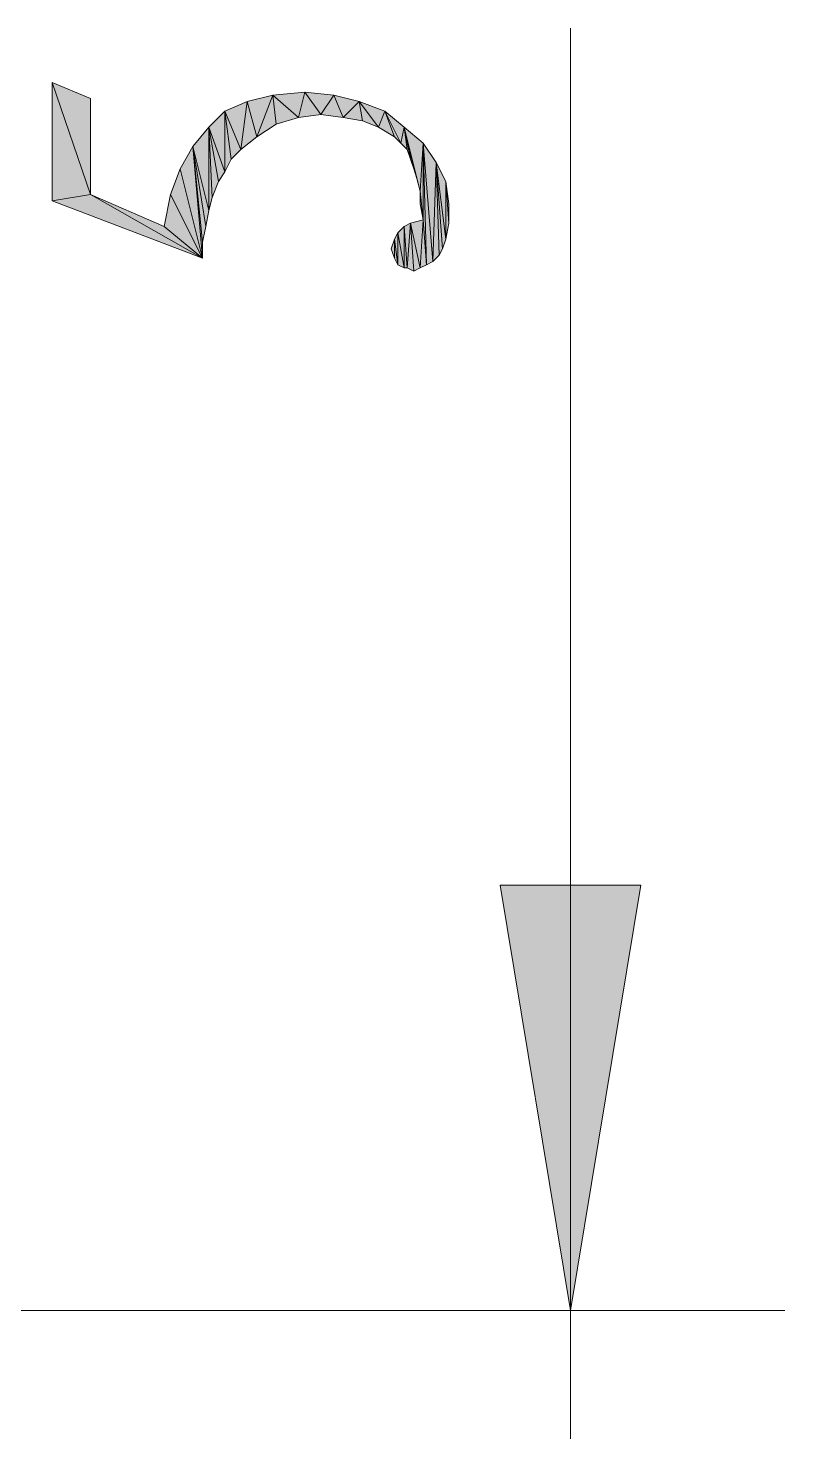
# Model space of a CAD drawing. Header units: inches. Extents: x 11 to 682, y 148 to 1119.
# Drawn here: x 338.97 to 353.16, y 848.22 to 874.56 of the extents above; entities that cross this region are included whole.
import ezdxf

# ---------------------------------------------------------------- set-up
doc = ezdxf.new("R2010")
doc.units = ezdxf.units.IN
doc.header["$MEASUREMENT"] = 0
doc.layers.add('图层 1', color=7, linetype='Continuous')

msp = doc.modelspace()

# ---------------------------------------------------------------- hatches: boundary and pattern name
at = {"layer": '图层 1', "true_color": 0xffffff}
for points in [[(340.14, 871.44), (339.42, 873.54), (340.14, 873.24)], [(339.42, 871.32), (339.42, 873.54), (340.14, 871.44)], [(343.26, 872.52), (343.08, 873.18), (343.56, 873.3)], [(343.56, 873.3), (343.62, 872.76), (343.26, 872.52)], [(344.04, 872.88), (343.56, 873.3), (344.16, 873.36)], [(344.04, 872.88), (343.62, 872.76), (343.56, 873.3)], [(344.16, 873.36), (344.46, 872.94), (344.04, 872.88)], [(344.46, 872.94), (344.16, 873.36), (344.7, 873.3)], [(344.7, 873.3), (344.88, 872.88), (344.46, 872.94)], [(344.88, 872.88), (344.7, 873.3), (345.18, 873.18)], [(342.66, 871.86), (342.36, 872.7), (342.66, 873)], [(342.96, 872.28), (342.66, 873), (343.08, 873.18)], [(342.66, 873), (342.78, 872.1), (342.66, 871.86)], [(342.96, 872.28), (342.78, 872.1), (342.66, 873)], [(343.08, 873.18), (343.26, 872.52), (342.96, 872.28)], [(345.18, 873.18), (345.24, 872.82), (344.88, 872.88)], [(345.54, 872.7), (345.24, 872.82), (345.18, 873.18)], [(345.54, 872.7), (345.18, 873.18), (345.66, 873)], [(345.66, 873), (345.84, 872.52), (345.54, 872.7)], [(345.96, 872.4), (345.84, 872.52), (345.66, 873)], [(345.96, 872.4), (345.66, 873), (346.02, 872.7)], [(342.36, 871.14), (342.06, 872.34), (342.36, 872.7)], [(342.36, 872.7), (342.42, 871.38), (342.36, 871.14)], [(342.54, 871.68), (342.42, 871.38), (342.36, 872.7)], [(342.66, 871.86), (342.54, 871.68), (342.36, 872.7)], [(346.02, 872.7), (346.08, 872.28), (345.96, 872.4)], [(346.14, 872.1), (346.08, 872.28), (346.02, 872.7)], [(346.2, 871.92), (346.14, 872.1), (346.02, 872.7)], [(346.26, 871.74), (346.2, 871.92), (346.02, 872.7)], [(346.32, 871.5), (346.26, 871.74), (346.02, 872.7)], [(346.32, 871.5), (346.02, 872.7), (346.38, 872.4)], [(346.38, 872.4), (346.38, 870.96), (346.32, 871.5)], [(346.38, 870.96), (346.38, 872.4), (346.44, 870.12)], [(346.56, 870.18), (346.44, 870.12), (346.38, 872.4)], [(346.56, 870.18), (346.38, 872.4), (346.62, 872.04)], [(341.82, 871.92), (342.06, 872.34), (342.24, 870.24)], [(342.24, 870.54), (342.24, 870.24), (342.06, 872.34)], [(342.3, 870.84), (342.24, 870.54), (342.06, 872.34)], [(342.36, 871.14), (342.3, 870.84), (342.06, 872.34)], [(341.64, 871.44), (341.82, 871.92), (342.24, 870.24)], [(346.62, 872.04), (346.68, 870.3), (346.56, 870.18)], [(346.74, 870.42), (346.68, 870.3), (346.62, 872.04)], [(346.8, 870.6), (346.74, 870.42), (346.62, 872.04)], [(346.8, 870.6), (346.62, 872.04), (346.8, 871.68)], [(346.8, 871.68), (346.86, 870.9), (346.8, 870.6)], [(346.86, 870.9), (346.8, 871.68), (346.86, 871.26)], [(340.14, 871.44), (342.24, 870.24), (339.42, 871.32)], [(340.14, 871.44), (341.52, 870.84), (342.24, 870.24)], [(341.52, 870.84), (341.64, 871.44), (342.24, 870.24)], [(346.32, 871.5), (346.38, 870.96), (346.32, 871.26)], [(346.02, 870.06), (345.9, 870.72), (346.02, 870.84)], [(346.08, 870.06), (346.02, 870.84), (346.14, 870.9)], [(346.02, 870.84), (346.08, 870.06), (346.02, 870.06)], [(346.14, 870.9), (346.2, 870), (346.08, 870.06)], [(346.32, 870.06), (346.14, 870.9), (346.38, 870.96)], [(346.32, 870.06), (346.2, 870), (346.14, 870.9)], [(346.38, 870.96), (346.44, 870.12), (346.32, 870.06)], [(345.84, 870.24), (345.78, 870.42), (345.84, 870.6)], [(345.9, 870.12), (345.84, 870.6), (345.9, 870.72)], [(345.84, 870.6), (345.9, 870.12), (345.84, 870.24)], [(345.9, 870.72), (346.02, 870.06), (345.9, 870.12)], [(349.14, 850.5), (350.46, 858.48), (347.82, 858.48)]]:
    msp.add_hatch(color=7, dxfattribs=at).paths.add_polyline_path(points)

# ---------------------------------------------------------------- linework, layer by layer
at = {"layer": '图层 1', "color": 7, "lineweight": 18, "true_color": 0xffffff}
for points in [[(349.14, 850.5), (349.14, 874.56), (349.14, 843.9)], [(284.46, 850.5), (353.16, 850.5)]]:
    msp.add_lwpolyline(points, dxfattribs=at)
at = {"layer": '图层 1', "lineweight": 0}
for points in [[(340.14, 871.44), (339.42, 873.54), (340.14, 873.24), (340.14, 871.44)], [(339.42, 871.32), (339.42, 873.54), (340.14, 871.44), (339.42, 871.32)], [(343.26, 872.52), (343.08, 873.18), (343.56, 873.3), (343.26, 872.52)], [(343.56, 873.3), (343.62, 872.76), (343.26, 872.52), (343.56, 873.3)], [(344.04, 872.88), (343.56, 873.3), (344.16, 873.36), (344.04, 872.88)], [(344.04, 872.88), (343.62, 872.76), (343.56, 873.3), (344.04, 872.88)], [(344.16, 873.36), (344.46, 872.94), (344.04, 872.88), (344.16, 873.36)], [(344.46, 872.94), (344.16, 873.36), (344.7, 873.3), (344.46, 872.94)], [(344.7, 873.3), (344.88, 872.88), (344.46, 872.94), (344.7, 873.3)], [(344.88, 872.88), (344.7, 873.3), (345.18, 873.18), (344.88, 872.88)], [(342.66, 871.86), (342.36, 872.7), (342.66, 873), (342.66, 871.86)], [(342.96, 872.28), (342.66, 873), (343.08, 873.18), (342.96, 872.28)], [(342.66, 873), (342.78, 872.1), (342.66, 871.86), (342.66, 873)], [(342.96, 872.28), (342.78, 872.1), (342.66, 873), (342.96, 872.28)], [(343.08, 873.18), (343.26, 872.52), (342.96, 872.28), (343.08, 873.18)], [(345.18, 873.18), (345.24, 872.82), (344.88, 872.88), (345.18, 873.18)], [(345.54, 872.7), (345.24, 872.82), (345.18, 873.18), (345.54, 872.7)], [(345.54, 872.7), (345.18, 873.18), (345.66, 873), (345.54, 872.7)], [(345.66, 873), (345.84, 872.52), (345.54, 872.7), (345.66, 873)], [(345.96, 872.4), (345.84, 872.52), (345.66, 873), (345.96, 872.4)], [(345.96, 872.4), (345.66, 873), (346.02, 872.7), (345.96, 872.4)], [(342.36, 871.14), (342.06, 872.34), (342.36, 872.7), (342.36, 871.14)], [(342.36, 872.7), (342.42, 871.38), (342.36, 871.14), (342.36, 872.7)], [(342.54, 871.68), (342.42, 871.38), (342.36, 872.7), (342.54, 871.68)], [(342.66, 871.86), (342.54, 871.68), (342.36, 872.7), (342.66, 871.86)], [(346.02, 872.7), (346.08, 872.28), (345.96, 872.4), (346.02, 872.7)], [(346.14, 872.1), (346.08, 872.28), (346.02, 872.7), (346.14, 872.1)], [(346.2, 871.92), (346.14, 872.1), (346.02, 872.7), (346.2, 871.92)], [(346.26, 871.74), (346.2, 871.92), (346.02, 872.7), (346.26, 871.74)], [(346.32, 871.5), (346.26, 871.74), (346.02, 872.7), (346.32, 871.5)], [(346.32, 871.5), (346.02, 872.7), (346.38, 872.4), (346.32, 871.5)], [(346.38, 872.4), (346.38, 870.96), (346.32, 871.5), (346.38, 872.4)], [(346.38, 870.96), (346.38, 872.4), (346.44, 870.12), (346.38, 870.96)], [(346.56, 870.18), (346.44, 870.12), (346.38, 872.4), (346.56, 870.18)], [(346.56, 870.18), (346.38, 872.4), (346.62, 872.04), (346.56, 870.18)], [(341.82, 871.92), (342.06, 872.34), (342.24, 870.24), (341.82, 871.92)], [(342.24, 870.54), (342.24, 870.24), (342.06, 872.34), (342.24, 870.54)], [(342.3, 870.84), (342.24, 870.54), (342.06, 872.34), (342.3, 870.84)], [(342.36, 871.14), (342.3, 870.84), (342.06, 872.34), (342.36, 871.14)], [(341.64, 871.44), (341.82, 871.92), (342.24, 870.24), (341.64, 871.44)], [(346.62, 872.04), (346.68, 870.3), (346.56, 870.18), (346.62, 872.04)], [(346.74, 870.42), (346.68, 870.3), (346.62, 872.04), (346.74, 870.42)], [(346.8, 870.6), (346.74, 870.42), (346.62, 872.04), (346.8, 870.6)], [(346.8, 870.6), (346.62, 872.04), (346.8, 871.68), (346.8, 870.6)], [(346.8, 871.68), (346.86, 870.9), (346.8, 870.6), (346.8, 871.68)], [(346.86, 870.9), (346.8, 871.68), (346.86, 871.26), (346.86, 870.9)], [(340.14, 871.44), (342.24, 870.24), (339.42, 871.32), (340.14, 871.44)], [(340.14, 871.44), (341.52, 870.84), (342.24, 870.24), (340.14, 871.44)], [(341.52, 870.84), (341.64, 871.44), (342.24, 870.24), (341.52, 870.84)], [(346.32, 871.5), (346.38, 870.96), (346.32, 871.26), (346.32, 871.5)], [(346.02, 870.06), (345.9, 870.72), (346.02, 870.84), (346.02, 870.06)], [(346.08, 870.06), (346.02, 870.84), (346.14, 870.9), (346.08, 870.06)], [(346.02, 870.84), (346.08, 870.06), (346.02, 870.06), (346.02, 870.84)], [(346.14, 870.9), (346.2, 870), (346.08, 870.06), (346.14, 870.9)], [(346.32, 870.06), (346.14, 870.9), (346.38, 870.96), (346.32, 870.06)], [(346.32, 870.06), (346.2, 870), (346.14, 870.9), (346.32, 870.06)], [(346.38, 870.96), (346.44, 870.12), (346.32, 870.06), (346.38, 870.96)], [(345.84, 870.24), (345.78, 870.42), (345.84, 870.6), (345.84, 870.24)], [(345.9, 870.12), (345.84, 870.6), (345.9, 870.72), (345.9, 870.12)], [(345.84, 870.6), (345.9, 870.12), (345.84, 870.24), (345.84, 870.6)], [(345.9, 870.72), (346.02, 870.06), (345.9, 870.12), (345.9, 870.72)], [(349.14, 850.5), (350.46, 858.48), (347.82, 858.48), (349.14, 850.5)]]:
    msp.add_lwpolyline(points, dxfattribs=at)

doc.saveas('drawing.dxf')
